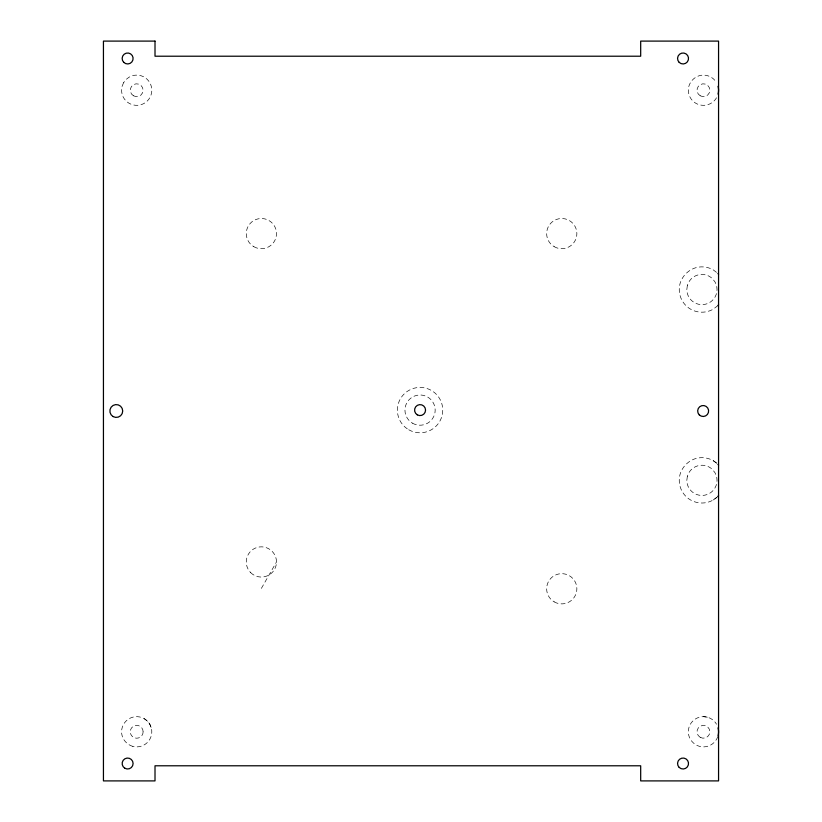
<?xml version="1.0" encoding="UTF-8"?>
<svg xmlns="http://www.w3.org/2000/svg" width="822" height="822" viewBox="0 0 822 822"><rect width="100%" height="100%" fill="white"/><g stroke="black" fill="none" stroke-linecap="round" stroke-linejoin="round"><path stroke-width="0.62" stroke-dasharray="4.11 3.08" d="M261.375 588.398L276.49 561.95M717.966 305.558L713.27 309.154A22.667 22.667 0 0 1 680.03 283.662C682.229 275.987 688.394 269.822 696.07 267.633A22.667 22.667 0 0 1 713.27 269.893L717.164 272.883M713.27 499.961L717.164 496.971M703.447 716.671L707.352 717.185M713.27 460.7L717.164 463.69M144.251 718.695L147.374 721.1L149.779 724.223L151.289 727.871M717.76 736.635A15.115 15.115 0 0 1 699.532 746.376C694.415 744.917 690.305 740.807 688.846 735.69A15.115 15.115 0 0 1 716.537 724.223M716.537 97.777A15.115 15.115 0 0 1 688.846 86.31C690.305 81.193 694.415 77.083 699.532 75.624A15.115 15.115 0 0 1 716.537 82.662M717.966 496.365A22.667 22.667 0 0 1 680.03 474.469C682.229 466.793 688.394 460.628 696.07 458.44A22.667 22.667 0 0 1 717.103 463.495M143.11 731.786L142.894 733.44A6.422 6.422 0 0 1 138.353 737.981L136.688 738.207A6.422 6.422 0 0 1 130.266 731.786A6.422 6.422 0 0 1 136.688 725.353A6.422 6.422 0 0 1 143.11 731.786M687.336 285.614L686.822 289.529A15.115 15.115 0 0 0 712.623 300.215L715.017 297.081A15.115 15.115 0 0 0 715.017 281.967L712.623 278.843A15.115 15.115 0 0 0 701.937 274.414L698.022 274.928A15.115 15.115 0 0 0 687.336 285.614M687.336 476.421L686.822 480.336A15.115 15.115 0 0 0 712.623 491.022L715.017 487.888A15.115 15.115 0 0 0 715.017 472.773L712.623 469.65A15.115 15.115 0 0 0 701.937 465.221L698.022 465.735A15.115 15.115 0 0 0 687.336 476.421M123.608 82.662L122.098 86.31A15.115 15.115 0 0 0 135.373 105.278A15.115 15.115 0 0 0 151.751 88.899A15.115 15.115 0 0 0 132.784 75.624L129.136 77.134L126.002 79.529L123.608 82.662M132.784 746.376C127.667 744.917 123.557 740.807 122.098 735.69A15.115 15.115 0 0 1 135.373 716.722A15.115 15.115 0 0 1 151.751 733.101A15.115 15.115 0 0 1 132.784 746.376M700.231 737.344A6.422 6.422 0 0 0 709.869 731.786A6.422 6.422 0 0 0 700.231 726.216A6.422 6.422 0 0 0 700.231 737.344M133.483 95.784A6.422 6.422 0 0 0 143.11 90.215A6.422 6.422 0 0 0 133.483 84.656A6.422 6.422 0 0 0 133.483 95.784M700.231 95.784A6.422 6.422 0 0 0 709.869 90.215A6.422 6.422 0 0 0 700.231 84.656A6.422 6.422 0 0 0 700.231 95.784M250.689 572.636A15.115 15.115 0 0 0 275.976 565.855A15.115 15.115 0 0 0 257.471 547.349A15.115 15.115 0 0 0 250.689 572.636M554.203 246.692A15.115 15.115 0 0 0 576.869 233.602A15.115 15.115 0 0 0 554.203 220.522A15.115 15.115 0 0 0 554.203 246.692M253.823 246.692A15.115 15.115 0 0 0 276.49 233.602A15.115 15.115 0 0 0 253.823 220.522A15.115 15.115 0 0 0 253.823 246.692M554.203 601.868A15.115 15.115 0 0 0 576.869 588.778A15.115 15.115 0 0 0 554.203 575.688A15.115 15.115 0 0 0 554.203 601.868M412.51 423.196A15.115 15.115 0 0 0 435.177 410.106A15.115 15.115 0 0 0 412.51 397.016A15.115 15.115 0 0 0 412.51 423.196M408.729 429.742A22.667 22.667 0 0 0 442.739 410.106A22.667 22.667 0 0 0 408.729 390.471A22.667 22.667 0 0 0 408.729 429.742"/><path stroke-width="1.23" d="M717.966 305.558L718.562 304.777M717.966 496.365L718.562 495.584M717.966 273.5L718.562 274.271M717.966 464.307L718.562 465.077M718.038 727.871A15.115 15.115 0 0 1 718.038 735.69M718.038 86.31A15.115 15.115 0 0 1 718.038 94.129M155.009 41.1L103.438 41.1L103.438 780.9L155.009 780.9L155.009 765.785L640.687 765.785L640.687 780.9L718.562 780.9L718.562 41.1L640.687 41.1L640.687 56.215L155.009 56.215L155.009 41.1M123.752 62.359A5.477 5.477 0 0 0 132.917 59.903A5.477 5.477 0 0 0 126.208 53.183A5.477 5.477 0 0 0 123.752 62.359M124.882 768.262A5.477 5.477 0 0 0 133.102 763.515A5.477 5.477 0 0 0 124.882 758.778A5.477 5.477 0 0 0 124.882 768.262M679.167 767.399A5.477 5.477 0 0 0 688.333 764.933A5.477 5.477 0 0 0 681.623 758.223A5.477 5.477 0 0 0 679.167 767.399M679.167 62.359A5.477 5.477 0 0 0 688.333 59.903A5.477 5.477 0 0 0 681.623 53.183A5.477 5.477 0 0 0 679.167 62.359M113.076 416.559A6.422 6.422 0 0 0 122.714 411A6.422 6.422 0 0 0 113.076 405.441A6.422 6.422 0 0 0 113.076 416.559M699.275 414.874A5.477 5.477 0 0 0 708.441 412.418A5.477 5.477 0 0 0 701.731 405.708A5.477 5.477 0 0 0 699.275 414.874M417.329 414.853A5.477 5.477 0 0 0 425.549 410.106A5.477 5.477 0 0 0 417.329 405.359A5.477 5.477 0 0 0 417.329 414.853"/></g></svg>
